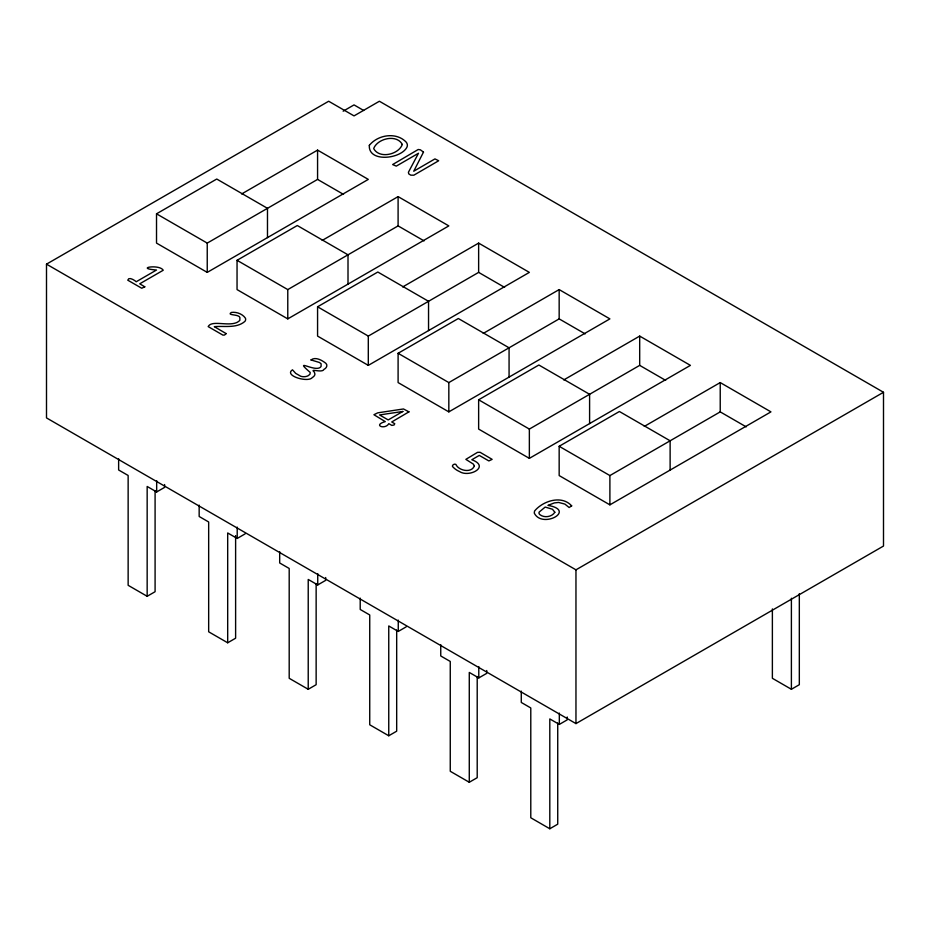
<?xml version="1.0" encoding="UTF-8"?>
<svg xmlns="http://www.w3.org/2000/svg" width="930" height="930" viewBox="0 0 930 930"><rect width="100%" height="100%" fill="white"/><g stroke="black" fill="none" stroke-linecap="round" stroke-linejoin="round"><path stroke-width="1.4" d="M46.5 264.155L328.674 101.242L354.039 115.89L379.394 101.242L883.5 392.286L883.5 546.038L575.961 723.598L46.5 417.907L46.5 264.155L575.961 569.834L883.5 392.286M241.649 193.952L317.572 150.114L368.303 179.397L207.239 272.385L156.519 243.102L156.519 213.819L216.748 179.037L267.48 208.32L267.48 237.615M343.158 111.182L354.039 104.904L363.7 110.484M156.519 213.819L207.239 243.102L317.572 179.409L343.554 194.405M322.175 240.44L398.098 196.614L448.83 225.897L287.777 318.885L237.045 289.59L237.045 260.307L297.286 225.525L348.006 254.82L348.006 284.103M237.045 260.307L287.777 289.59L398.098 225.897L424.08 240.893M402.702 286.94L478.636 243.102L529.356 272.385L368.303 365.374L317.572 336.09L317.572 306.795L377.813 272.025L428.544 301.308L428.544 330.592M317.572 306.795L368.303 336.09L478.636 272.385L504.618 287.393M155.089 490.552L155.089 591.713L147.161 596.293L147.161 486.46L156.67 491.958L164.598 487.378L164.598 484.542M483.24 333.428L559.163 289.59L609.894 318.885L448.83 411.874L398.098 382.579L398.098 353.295L458.339 318.513L509.07 347.808L509.07 377.092M398.098 353.295L448.83 382.579L559.163 318.885L585.144 333.882M235.616 535.61L235.616 638.213L227.687 642.781L227.687 532.96L237.208 538.447L245.125 533.867M563.766 379.928L639.689 336.09L690.42 365.374L529.356 458.362L478.636 429.079L478.636 399.784L538.877 365.013L589.597 394.297L589.597 423.58M478.636 399.784L529.356 429.079L639.689 365.374L665.671 380.382M316.142 583.54L316.142 684.701L308.225 689.281L308.225 579.448L317.735 584.935L325.663 580.367L325.663 577.53M644.292 426.417L720.227 382.579L770.947 411.874L609.894 504.851L559.163 475.567L559.163 446.284L619.403 411.502L670.123 440.785L670.123 470.08M559.163 446.284L609.894 475.567L720.227 411.874L746.209 426.87M396.68 630.04L396.68 731.189L388.752 735.769L388.752 625.948L398.261 631.435L406.189 626.855M477.206 676.529L477.206 777.689L469.278 782.269L469.278 672.437L478.787 677.923L486.716 673.355L486.716 670.518M557.733 723.029L557.733 824.178L549.804 828.758L549.804 718.925L559.325 724.423L567.242 719.843L567.242 717.007M772.377 608.929L772.377 678.296L791.395 689.281L799.323 684.701L799.323 593.654M147.161 596.293L128.142 585.307L128.142 475.474L118.633 469.987L118.633 458.653M227.687 642.781L208.669 631.807L208.669 521.974L199.16 516.487L199.16 505.141M308.225 689.281L289.195 678.296L289.195 568.463L279.686 562.976L279.686 551.641M388.752 735.769L369.733 724.784L369.733 614.963L360.212 609.464L360.212 598.13M469.278 782.269L450.26 771.284L450.26 661.451L440.75 655.964L440.75 644.63M549.804 828.758L530.786 817.772L530.786 707.951L521.277 702.452L521.277 691.118M791.395 598.234L791.395 689.281M720.227 382.579L720.227 411.874M639.689 336.09L639.689 365.374M609.894 475.567L609.894 504.851M575.961 569.834L575.961 723.598M559.325 713.089L559.325 724.423M559.163 289.59L559.163 318.885M529.356 429.079L529.356 458.362M478.787 666.589L478.787 677.923M478.636 243.102L478.636 272.385M448.83 382.579L448.83 411.874M398.098 196.614L398.098 225.897M398.261 620.101L398.261 631.435M368.303 336.09L368.303 365.374M317.735 573.601L317.735 584.935M317.572 150.114L317.572 179.409M287.777 289.59L287.777 318.885M237.208 527.112L237.208 538.447M207.239 243.102L207.239 272.385M156.67 480.612L156.67 491.958M474.393 465.814C471.859 472.975 460.315 471.092 456.56 465.651C456.072 462.071 449.876 465.639 453.549 467.569A22.018 12.706 0 0 0 459.56 471.557C469.057 477.915 490.645 466.697 471.812 459.746L479.299 455.409L488.855 460.931L492.144 459.362L480.089 452.294L477.509 452.352L465.849 459.374L473.242 464.035L474.393 465.814M423.487 152.113L413.734 171.225L434.949 158.902L438.681 160.751L413.85 175.189L410.769 175.166L408.735 173.864L408.421 172.271L418.477 153.264L396.285 166.121L392.623 164.564L418.209 149.498L420.406 149.823L423.487 152.113M226.153 333.603L224.537 335.044L222.933 335.125L208.181 326.604C212.028 318.955 232.419 328.511 239.847 320.327L239.905 317.653C239.324 313.945 226.13 315.7 231.372 312.445C236.371 311.678 242.567 313.898 245.415 318.188A8.637 4.987 0 0 1 244.881 321.408C236.627 328.592 224.316 325.733 214.307 326.663L226.153 333.603M311.027 359.945L319.49 362.502L321.106 363.804L321.094 366.327C316.921 373.953 291.811 356.492 310.225 372.453L309.992 374.139L308.411 375.581A6.266 3.615 0 0 1 300.774 376.278L295.682 373.36L292.485 369.815C283.418 375.674 308.4 383.032 312.375 377.487A8.521 4.917 0 0 0 314.91 374L314.317 372.07C308.993 367.734 322.268 373.511 324.035 369.326C326.291 368.361 328.011 365.397 325.919 363.374C322.199 360.387 315.537 356.434 311.027 359.945M144.789 286.824L141.732 288.242L127.77 280.186C128.491 276.28 134.734 280.267 136.198 281.755L156.507 270.026C133.908 268.224 159.542 263.795 163.215 270.258L139.744 283.801L144.789 286.824M571.671 505.874L569.114 507.501L564.894 504.095L558.628 502.444L554.257 502.932L547.944 505.385C576.926 510.361 541.992 529.216 534.262 513.034L534.564 511.035C542.876 500.898 561.708 494.748 571.671 505.874M402.295 144.452C398.691 154.554 379.382 159.251 373.686 148.567C377.348 138.558 396.61 133.769 402.295 144.452M369.326 145.359C368.199 162.634 400.214 159.088 406.701 147.661A13.194 7.614 0 0 0 406.282 142.232C396.424 131.7 377.882 134.687 369.326 145.359M408.944 411.851L391.739 421.976L394.75 423.72L394.076 425.01L391.821 425.405L388.81 423.662C385.113 430.079 372.302 425.208 385.264 421.616L373.918 414.734L377.743 412.839L403.481 408.968L408.944 411.851M554.838 512.256C551.92 516.975 544.329 518.138 539.958 514.697A5.406 3.127 0 0 1 539.179 512.07L545.178 507.059L552.49 509.256L554.838 512.256M402.841 411.467L388.194 419.93L379.568 414.943L402.841 411.467"/></g></svg>
